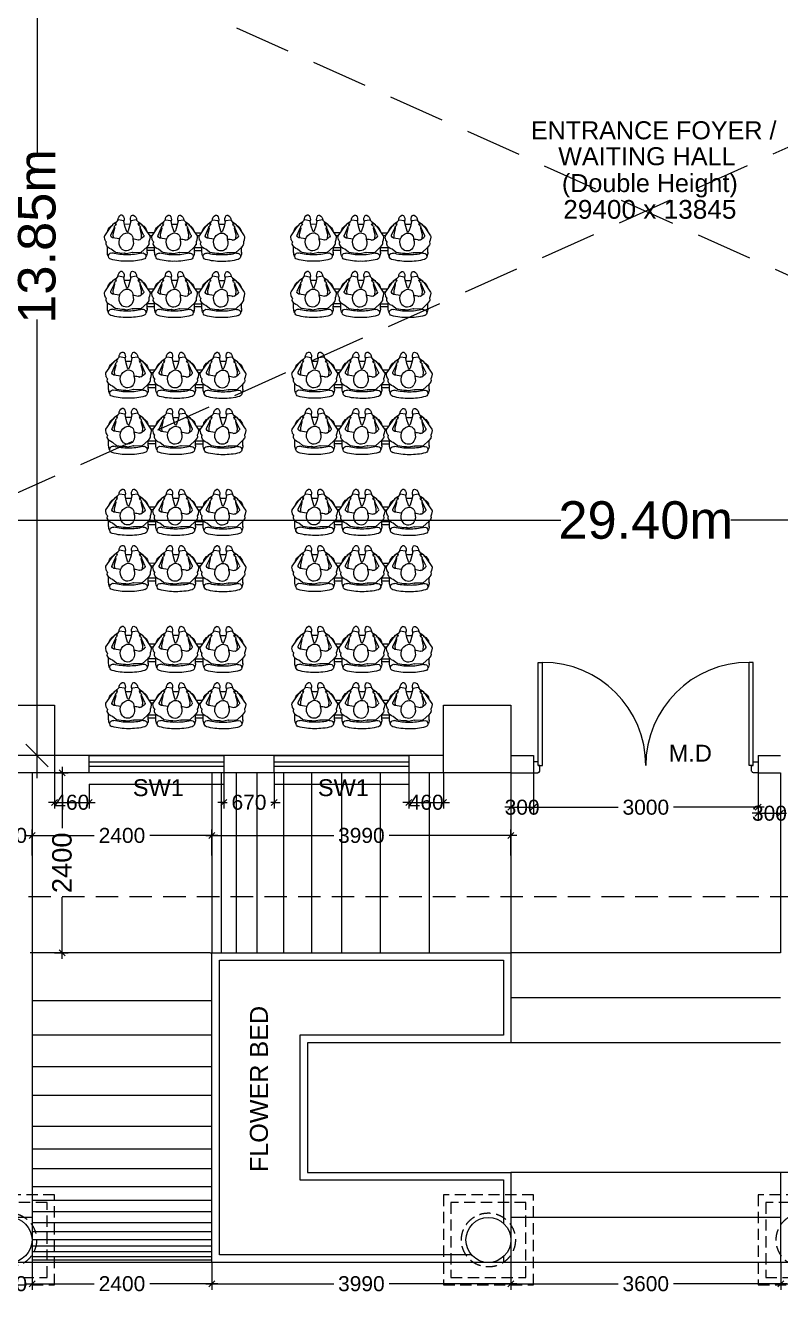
# Model space of a CAD drawing. Extents: x 6345096 to 6738923, y -6490958 to -6305885.
# Drawn here: x 6583639 to 6593720, y -6461970 to -6445057 of the extents above; entities that cross this region are included whole.
import ezdxf
from ezdxf.enums import TextEntityAlignment as Align

# ---------------------------------------------------------------- set-up
doc = ezdxf.new("R2010")
doc.units = 0
doc.header["$LTSCALE"] = 600
doc.header["$MEASUREMENT"] = 0
doc.header["$PDMODE"] = 35
for name, pattern in [('DASHED', [0.75, 0.5, -0.25]), ('HIDDEN', [0.375, 0.25, -0.125]), ('HIDDEN2', [0.1875, 0.125, -0.0625])]:
    doc.linetypes.add(name, pattern=pattern)
doc.layers.get('0').update_dxf_attribs({"linetype": 'CONTINUOUS'})
doc.layers.get('Defpoints').update_dxf_attribs({"linetype": 'CONTINUOUS'})
for name, color, linetype in [('8', 8, 'CONTINUOUS'), ('chajja', 7, 'CONTINUOUS'), ('DIMEN', 5, 'CONTINUOUS'), ('DOOR', 32, 'CONTINUOUS'), ('Duct', 8, 'CONTINUOUS'), ('furniture', 33, 'CONTINUOUS'), ('HS', 251, 'CONTINUOUS'), ('joinery', 7, 'CONTINUOUS'), ('LA-column', 3, 'CONTINUOUS'), ('Room Dim', 1, 'CONTINUOUS'), ('Stairscase', 7, 'CONTINUOUS'), ('TEXT', 6, 'CONTINUOUS'), ('Walls', 7, 'CONTINUOUS'), ('WIN', 151, 'CONTINUOUS'), ('Working Dim', 5, 'CONTINUOUS')]:
    doc.layers.add(name, color=color, linetype=linetype)
doc.styles.add('ari', font='arial.ttf')
doc.styles.add('ARIAL', font='arial.ttf')
doc.styles.get("Standard").update_dxf_attribs({"font": 'romans.shx'})
doc.dimstyles.new('int. dim', dxfattribs={"dimtxt": 200, "dimasz": 80, "dimexe": 80, "dimexo": 0, "dimgap": 70, "dimtad": 0, "dimdec": 0, "dimzin": 12, "dimdsep": 46, "dimtxsty": 'ari', "dimblk": 'OBLIQUE', "dimcen": 2, "dimdle": 80, "dimclrd": 256, "dimclre": 256, "dimclrt": 6, "dimadec": 0, "dimazin": 0, "dimtfac": 1, "dimtdec": 0, "dimtix": 1, "dimtmove": 2, "dimatfit": 3, "dimfxl": 1, "dimtolj": 1, "dimtzin": 0, "dimlwd": -1, "dimlwe": -1, "dimarcsym": 0})
doc.dimstyles.new('STANDARD$0', dxfattribs={"dimscale": 0, "dimtxt": 150, "dimasz": 125, "dimexe": 0.75, "dimexo": 1, "dimgap": 25, "dimtad": 1, "dimdec": 0, "dimdsep": 46, "dimtxsty": 'Standard', "dimblk1": 'DOT', "dimblk2": 'DOT', "dimsah": 1, "dimcen": 2.5, "dimclrd": 1, "dimclre": 1, "dimclrt": 3, "dimadec": 0, "dimazin": 0, "dimtfac": 1, "dimtdec": 0, "dimtmove": 0, "dimatfit": 3, "dimldrblk": 'DOT', "dimfxl": 1, "dimtolj": 1, "dimtzin": 0, "dimarcsym": 0})

# ---------------------------------------------------------------- blocks, each defined once
blk = doc.blocks.new('A$C58207218')
at = {"layer": 'DOOR'}
for p, q in [((0, 1757), (2, 1757)), ((13, 1744), (13, 1746)), ((57, 1757), (882, 1757)), ((57, 1757), (57, 1723)), ((57, 1723), (882, 1723)), ((882, 1757), (882, 1723)), ((0, 39), (2, 39)), ((13, 53), (13, 50)), ((57, 73), (882, 73)), ((57, 39), (57, 73)), ((57, 39), (882, 39)), ((882, 39), (882, 73))]:
    blk.add_line(p, q, dxfattribs=at)
for points in [[(57, 1744), (57, 1757), (88, 1757), (88, 1796), (0, 1796), (0, 1757)], [(13, 1744), (57, 1744)], [(57, 53), (57, 39), (88, 39), (88, 0), (0, 0), (0, 39)], [(13, 53), (57, 53)]]:
    blk.add_lwpolyline(points, dxfattribs=at)
for centre, start, end in [((13, 1757), 180, 270), ((13, 39), 90, 180)]:
    blk.add_arc(centre, 10.9, start, end, dxfattribs=at)
at = {"layer": 'DOOR', "color": 145}
for centre, start, end in [((57, 1723), 270, 0), ((57, 73), 0, 90)]:
    blk.add_arc(centre, 825, start, end, dxfattribs=at)
blk = doc.blocks.new('_Oblique')
at = {"color": 0, "linetype": 'ByBlock', "lineweight": -2}
blk.add_line((-0.5, -0.5), (0.5, 0.5), dxfattribs=at)
blk = doc.blocks.new('*D299')
at = {"layer": 'Defpoints', "color": 0, "transparency": 16777216}
for p in [(6584029, -6455024, -20), (6584489, -6455174, -20), (6584489, -6455418)]:
    blk.add_point(p, dxfattribs=at)
at = {"layer": 'Working Dim', "transparency": 16777216}
for p, q in [((6584029, -6455024), (6584029, -6455498)), ((6584489, -6455174), (6584489, -6455498)), ((6584029, -6455418), (6583949, -6455418)), ((6584029, -6455418), (6584489, -6455418)), ((6584489, -6455418), (6584569, -6455418))]:
    blk.add_line(p, q, dxfattribs=at)
at = {"layer": 'Working Dim', "transparency": 16777216, "xscale": 80, "yscale": 80, "zscale": 80}
blk.add_blockref('_Oblique', (6584029, -6455418), dxfattribs=at)
at = {"layer": 'Working Dim', "transparency": 16777216, "xscale": 80, "yscale": 80, "zscale": 80, "rotation": 180}
blk.add_blockref('_Oblique', (6584489, -6455418), dxfattribs=at)
at = {"layer": 'Working Dim', "color": 6, "transparency": 16777216, "insert": (6584259, -6455418), "char_height": 200, "attachment_point": 5, "style": 'ari'}
blk.add_mtext('\\A1;460', dxfattribs=at)
blk = doc.blocks.new('*D300')
at = {"layer": 'Defpoints', "color": 0, "transparency": 16777216}
for p in [(6586289, -6455024, -20), (6586959, -6455024, -20), (6586959, -6455418)]:
    blk.add_point(p, dxfattribs=at)
at = {"layer": 'Working Dim', "transparency": 16777216}
for p, q in [((6586289, -6455024), (6586289, -6455498)), ((6586959, -6455024), (6586959, -6455498)), ((6586289, -6455418), (6586209, -6455418)), ((6586289, -6455418), (6586333, -6455418)), ((6586959, -6455418), (6586915, -6455418)), ((6586959, -6455418), (6587039, -6455418))]:
    blk.add_line(p, q, dxfattribs=at)
at = {"layer": 'Working Dim', "transparency": 16777216, "xscale": 80, "yscale": 80, "zscale": 80}
blk.add_blockref('_Oblique', (6586289, -6455418), dxfattribs=at)
at = {"layer": 'Working Dim', "transparency": 16777216, "xscale": 80, "yscale": 80, "zscale": 80, "rotation": 180}
blk.add_blockref('_Oblique', (6586959, -6455418), dxfattribs=at)
at = {"layer": 'Working Dim', "color": 6, "transparency": 16777216, "insert": (6586624, -6455418), "char_height": 200, "attachment_point": 5, "style": 'ari'}
blk.add_mtext('\\A1;670', dxfattribs=at)
blk = doc.blocks.new('*D301')
at = {"layer": 'Defpoints', "color": 0, "transparency": 16777216}
for p in [(6588759, -6455024, -20), (6589219, -6455024, -20), (6589219, -6455418)]:
    blk.add_point(p, dxfattribs=at)
at = {"layer": 'Working Dim', "transparency": 16777216}
for p, q in [((6588759, -6455024), (6588759, -6455498)), ((6589219, -6455024), (6589219, -6455498)), ((6588759, -6455418), (6588679, -6455418)), ((6588759, -6455418), (6589219, -6455418)), ((6589219, -6455418), (6589299, -6455418))]:
    blk.add_line(p, q, dxfattribs=at)
at = {"layer": 'Working Dim', "transparency": 16777216, "xscale": 80, "yscale": 80, "zscale": 80}
blk.add_blockref('_Oblique', (6588759, -6455418), dxfattribs=at)
at = {"layer": 'Working Dim', "transparency": 16777216, "xscale": 80, "yscale": 80, "zscale": 80, "rotation": 180}
blk.add_blockref('_Oblique', (6589219, -6455418), dxfattribs=at)
at = {"layer": 'Working Dim', "color": 6, "transparency": 16777216, "insert": (6588989, -6455418), "char_height": 200, "attachment_point": 5, "style": 'ari'}
blk.add_mtext('\\A1;460', dxfattribs=at)
blk = doc.blocks.new('*D302')
at = {"layer": 'Defpoints', "color": 0, "transparency": 16777216}
for p in [(6590119, -6455024, -14), (6590419, -6455022, -37), (6590419, -6455484)]:
    blk.add_point(p, dxfattribs=at)
at = {"layer": 'Working Dim', "transparency": 16777216}
for p, q in [((6590119, -6455024), (6590119, -6455564)), ((6590419, -6455022), (6590419, -6455564)), ((6590119, -6455484), (6590039, -6455484)), ((6590119, -6455484), (6590419, -6455484)), ((6590419, -6455484), (6590499, -6455484))]:
    blk.add_line(p, q, dxfattribs=at)
at = {"layer": 'Working Dim', "transparency": 16777216, "xscale": 80, "yscale": 80, "zscale": 80}
blk.add_blockref('_Oblique', (6590119, -6455484), dxfattribs=at)
at = {"layer": 'Working Dim', "transparency": 16777216, "xscale": 80, "yscale": 80, "zscale": 80, "rotation": 180}
blk.add_blockref('_Oblique', (6590419, -6455484), dxfattribs=at)
at = {"layer": 'Working Dim', "color": 6, "transparency": 16777216, "insert": (6590269, -6455484), "char_height": 200, "attachment_point": 5, "style": 'ari'}
blk.add_mtext('\\A1;300', dxfattribs=at)
blk = doc.blocks.new('*D303')
at = {"layer": 'Defpoints', "color": 0, "transparency": 16777216}
for p in [(6590419, -6455022, -37), (6593420, -6455024, -22), (6593420, -6455484)]:
    blk.add_point(p, dxfattribs=at)
at = {"layer": 'Working Dim', "transparency": 16777216}
for p, q in [((6590419, -6455022), (6590419, -6455564)), ((6593420, -6455024), (6593420, -6455564)), ((6590339, -6455484), (6591551, -6455484)), ((6593500, -6455484), (6592288, -6455484))]:
    blk.add_line(p, q, dxfattribs=at)
at = {"layer": 'Working Dim', "transparency": 16777216, "xscale": 80, "yscale": 80, "zscale": 80, "rotation": 180}
blk.add_blockref('_Oblique', (6590419, -6455484), dxfattribs=at)
at = {"layer": 'Working Dim', "transparency": 16777216, "xscale": 80, "yscale": 80, "zscale": 80}
blk.add_blockref('_Oblique', (6593420, -6455484), dxfattribs=at)
at = {"layer": 'Working Dim', "color": 6, "transparency": 16777216, "insert": (6591920, -6455484), "char_height": 200, "attachment_point": 5, "style": 'ari'}
blk.add_mtext('\\A1;3000', dxfattribs=at)
blk = doc.blocks.new('*D304')
at = {"layer": 'Defpoints', "color": 0, "transparency": 16777216}
for p in [(6593420, -6455024, -22), (6593719, -6455024, -27), (6593719, -6455564)]:
    blk.add_point(p, dxfattribs=at)
at = {"layer": 'Working Dim', "transparency": 16777216}
for p, q in [((6593420, -6455024), (6593420, -6455644)), ((6593719, -6455024), (6593719, -6455644)), ((6593420, -6455564), (6593340, -6455564)), ((6593420, -6455564), (6593719, -6455564)), ((6593719, -6455564), (6593799, -6455564))]:
    blk.add_line(p, q, dxfattribs=at)
at = {"layer": 'Working Dim', "transparency": 16777216, "xscale": 80, "yscale": 80, "zscale": 80}
blk.add_blockref('_Oblique', (6593420, -6455564), dxfattribs=at)
at = {"layer": 'Working Dim', "transparency": 16777216, "xscale": 80, "yscale": 80, "zscale": 80, "rotation": 180}
blk.add_blockref('_Oblique', (6593719, -6455564), dxfattribs=at)
at = {"layer": 'Working Dim', "color": 6, "transparency": 16777216, "insert": (6593570, -6455564), "char_height": 200, "attachment_point": 5, "style": 'ari'}
blk.add_mtext('\\A1;300', dxfattribs=at)
blk = doc.blocks.new('*D305')
at = {"layer": 'Defpoints', "color": 0, "transparency": 16777216}
for p in [(6583129, -6455860), (6583729, -6455860, -20), (6583729, -6455860)]:
    blk.add_point(p, dxfattribs=at)
at = {"layer": 'Working Dim', "transparency": 16777216}
for p, q in [((6583129, -6455860), (6583129, -6455780)), ((6583729, -6455860), (6583729, -6455780)), ((6583129, -6455860), (6583049, -6455860)), ((6583129, -6455860), (6583138, -6455860)), ((6583729, -6455860), (6583720, -6455860)), ((6583729, -6455860), (6583809, -6455860))]:
    blk.add_line(p, q, dxfattribs=at)
at = {"layer": 'Working Dim', "transparency": 16777216, "xscale": 80, "yscale": 80, "zscale": 80}
blk.add_blockref('_Oblique', (6583129, -6455860), dxfattribs=at)
at = {"layer": 'Working Dim', "transparency": 16777216, "xscale": 80, "yscale": 80, "zscale": 80, "rotation": 180}
blk.add_blockref('_Oblique', (6583729, -6455860), dxfattribs=at)
at = {"layer": 'Working Dim', "color": 6, "transparency": 16777216, "insert": (6583429, -6455860), "char_height": 200, "attachment_point": 5, "style": 'ari'}
blk.add_mtext('\\A1;600', dxfattribs=at)
blk = doc.blocks.new('*D306')
at = {"layer": 'Defpoints', "color": 0, "transparency": 16777216}
for p in [(6586129, -6455860), (6583729, -6456128, -20), (6586129, -6456128, -24)]:
    blk.add_point(p, dxfattribs=at)
at = {"layer": 'Working Dim', "transparency": 16777216}
for p, q in [((6583729, -6456128), (6583729, -6455780)), ((6586129, -6456128), (6586129, -6455780)), ((6583649, -6455860), (6584559, -6455860)), ((6586209, -6455860), (6585299, -6455860))]:
    blk.add_line(p, q, dxfattribs=at)
at = {"layer": 'Working Dim', "transparency": 16777216, "xscale": 80, "yscale": 80, "zscale": 80, "rotation": 180}
blk.add_blockref('_Oblique', (6583729, -6455860), dxfattribs=at)
at = {"layer": 'Working Dim', "transparency": 16777216, "xscale": 80, "yscale": 80, "zscale": 80}
blk.add_blockref('_Oblique', (6586129, -6455860), dxfattribs=at)
at = {"layer": 'Working Dim', "color": 6, "transparency": 16777216, "insert": (6584929, -6455860), "char_height": 200, "attachment_point": 5, "style": 'ari'}
blk.add_mtext('\\A1;2400', dxfattribs=at)
blk = doc.blocks.new('*D431')
at = {"layer": 'Defpoints', "color": 0, "transparency": 16777216}
for p in [(6577220, -6451269, 5), (6606619, -6451269), (6606619, -6451656)]:
    blk.add_point(p, dxfattribs=at)
at = {"layer": 'DIMEN', "color": 8, "transparency": 16777216}
for p, q in [((6577220, -6451269), (6577220, -6451956)), ((6606619, -6451269), (6606619, -6451956)), ((6576920, -6451656), (6590786, -6451656)), ((6606919, -6451656), (6593053, -6451656))]:
    blk.add_line(p, q, dxfattribs=at)
at = {"layer": 'DIMEN', "color": 8, "transparency": 16777216, "xscale": 300, "yscale": 300, "zscale": 300, "rotation": 180}
blk.add_blockref('_Oblique', (6577220, -6451656), dxfattribs=at)
at = {"layer": 'DIMEN', "color": 8, "transparency": 16777216, "xscale": 300, "yscale": 300, "zscale": 300}
blk.add_blockref('_Oblique', (6606619, -6451656), dxfattribs=at)
at = {"layer": 'DIMEN', "color": 7, "transparency": 16777216, "insert": (6591919, -6451656), "char_height": 500, "attachment_point": 5, "style": 'ari'}
blk.add_mtext('\\A1;29.40m', dxfattribs=at)
blk = doc.blocks.new('*D439')
at = {"layer": 'Defpoints', "color": 0, "transparency": 16777216}
for p in [(6583795, -6440949), (6584286, -6440949, 10), (6584286, -6454794, 6)]:
    blk.add_point(p, dxfattribs=at)
at = {"layer": 'DIMEN', "color": 8, "transparency": 16777216}
for p, q in [((6583795, -6440649), (6583795, -6446766)), ((6584286, -6440949), (6583495, -6440949)), ((6583795, -6455094), (6583795, -6448977)), ((6584286, -6454794), (6583495, -6454794))]:
    blk.add_line(p, q, dxfattribs=at)
at = {"layer": 'DIMEN', "color": 8, "transparency": 16777216, "xscale": 300, "yscale": 300, "zscale": 300}
for p, rotation in [((6583795, -6440949), 90), ((6583795, -6454794), 270)]:
    blk.add_blockref('_Oblique', p, dxfattribs=dict(at, rotation=rotation))
at = {"layer": 'DIMEN', "color": 7, "transparency": 16777216, "insert": (6583795, -6447871), "char_height": 500, "attachment_point": 5, "rotation": 90, "style": 'ari'}
blk.add_mtext('\\A1;13.85m', dxfattribs=at)
blk = doc.blocks.new('*D449')
at = {"layer": 'Defpoints', "color": 0, "transparency": 16777216}
for p in [(6583129, -6461554, -5), (6583729, -6461554, 0), (6583729, -6461838)]:
    blk.add_point(p, dxfattribs=at)
at = {"layer": 'Working Dim', "transparency": 16777216}
for p, q in [((6583129, -6461554), (6583129, -6461918)), ((6583729, -6461554), (6583729, -6461918)), ((6583129, -6461838), (6583049, -6461838)), ((6583129, -6461838), (6583138, -6461838)), ((6583729, -6461838), (6583721, -6461838)), ((6583729, -6461838), (6583809, -6461838))]:
    blk.add_line(p, q, dxfattribs=at)
at = {"layer": 'Working Dim', "transparency": 16777216, "xscale": 80, "yscale": 80, "zscale": 80}
blk.add_blockref('_Oblique', (6583129, -6461838), dxfattribs=at)
at = {"layer": 'Working Dim', "transparency": 16777216, "xscale": 80, "yscale": 80, "zscale": 80, "rotation": 180}
blk.add_blockref('_Oblique', (6583729, -6461838), dxfattribs=at)
at = {"layer": 'Working Dim', "color": 6, "transparency": 16777216, "insert": (6583429, -6461838), "char_height": 200, "attachment_point": 5, "style": 'ari'}
blk.add_mtext('\\A1;600', dxfattribs=at)
blk = doc.blocks.new('*D450')
at = {"layer": 'Defpoints', "color": 0, "transparency": 16777216}
for p in [(6583729, -6461554, 0), (6586129, -6461554, -8), (6586129, -6461838)]:
    blk.add_point(p, dxfattribs=at)
at = {"layer": 'Working Dim', "transparency": 16777216}
for p, q in [((6583729, -6461554), (6583729, -6461918)), ((6586129, -6461554), (6586129, -6461918)), ((6583649, -6461838), (6584559, -6461838)), ((6586209, -6461838), (6585299, -6461838))]:
    blk.add_line(p, q, dxfattribs=at)
at = {"layer": 'Working Dim', "transparency": 16777216, "xscale": 80, "yscale": 80, "zscale": 80, "rotation": 180}
blk.add_blockref('_Oblique', (6583729, -6461838), dxfattribs=at)
at = {"layer": 'Working Dim', "transparency": 16777216, "xscale": 80, "yscale": 80, "zscale": 80}
blk.add_blockref('_Oblique', (6586129, -6461838), dxfattribs=at)
at = {"layer": 'Working Dim', "color": 6, "transparency": 16777216, "insert": (6584929, -6461838), "char_height": 200, "attachment_point": 5, "style": 'ari'}
blk.add_mtext('\\A1;2400', dxfattribs=at)
blk = doc.blocks.new('*D451')
at = {"layer": 'Defpoints', "color": 0, "transparency": 16777216}
for p in [(6586129, -6461554, -8), (6590119, -6461554, 15), (6590119, -6461838)]:
    blk.add_point(p, dxfattribs=at)
at = {"layer": 'Working Dim', "transparency": 16777216}
for p, q in [((6586129, -6461554), (6586129, -6461918)), ((6590119, -6461554), (6590119, -6461918)), ((6586049, -6461838), (6587756, -6461838)), ((6590199, -6461838), (6588493, -6461838))]:
    blk.add_line(p, q, dxfattribs=at)
at = {"layer": 'Working Dim', "transparency": 16777216, "xscale": 80, "yscale": 80, "zscale": 80, "rotation": 180}
blk.add_blockref('_Oblique', (6586129, -6461838), dxfattribs=at)
at = {"layer": 'Working Dim', "transparency": 16777216, "xscale": 80, "yscale": 80, "zscale": 80}
blk.add_blockref('_Oblique', (6590119, -6461838), dxfattribs=at)
at = {"layer": 'Working Dim', "color": 6, "transparency": 16777216, "insert": (6588124, -6461838), "char_height": 200, "attachment_point": 5, "style": 'ari'}
blk.add_mtext('\\A1;3990', dxfattribs=at)
blk = doc.blocks.new('*D452')
at = {"layer": 'Defpoints', "color": 0, "transparency": 16777216}
for p in [(6590119, -6461554, 15), (6593720, -6461554, -2), (6593720, -6461838)]:
    blk.add_point(p, dxfattribs=at)
at = {"layer": 'Working Dim', "transparency": 16777216}
for p, q in [((6590119, -6461554), (6590119, -6461918)), ((6593720, -6461554), (6593720, -6461918)), ((6590039, -6461838), (6591551, -6461838)), ((6593800, -6461838), (6592288, -6461838))]:
    blk.add_line(p, q, dxfattribs=at)
at = {"layer": 'Working Dim', "transparency": 16777216, "xscale": 80, "yscale": 80, "zscale": 80, "rotation": 180}
blk.add_blockref('_Oblique', (6590119, -6461838), dxfattribs=at)
at = {"layer": 'Working Dim', "transparency": 16777216, "xscale": 80, "yscale": 80, "zscale": 80}
blk.add_blockref('_Oblique', (6593720, -6461838), dxfattribs=at)
at = {"layer": 'Working Dim', "color": 6, "transparency": 16777216, "insert": (6591919, -6461838), "char_height": 200, "attachment_point": 5, "style": 'ari'}
blk.add_mtext('\\A1;3600', dxfattribs=at)
blk = doc.blocks.new('*D453')
at = {"layer": 'Defpoints', "color": 0, "transparency": 16777216}
for p in [(6593720, -6461554, -2), (6597772, -6461554, -4), (6597772, -6461838)]:
    blk.add_point(p, dxfattribs=at)
at = {"layer": 'Working Dim', "transparency": 16777216}
for p, q in [((6593720, -6461554), (6593720, -6461918)), ((6597772, -6461554), (6597772, -6461918)), ((6593640, -6461838), (6595374, -6461838)), ((6597852, -6461838), (6596117, -6461838))]:
    blk.add_line(p, q, dxfattribs=at)
at = {"layer": 'Working Dim', "transparency": 16777216, "xscale": 80, "yscale": 80, "zscale": 80, "rotation": 180}
blk.add_blockref('_Oblique', (6593720, -6461838), dxfattribs=at)
at = {"layer": 'Working Dim', "transparency": 16777216, "xscale": 80, "yscale": 80, "zscale": 80}
blk.add_blockref('_Oblique', (6597772, -6461838), dxfattribs=at)
at = {"layer": 'Working Dim', "color": 6, "transparency": 16777216, "insert": (6595746, -6461838), "char_height": 200, "attachment_point": 5, "style": 'ari'}
blk.add_mtext('\\A1;4052', dxfattribs=at)
blk = doc.blocks.new('*D1294')
at = {"layer": 'Defpoints', "color": 0, "transparency": 16777216}
for p in [(6584029, -6455024, 2), (6584029, -6457424, -6), (6584129, -6457424)]:
    blk.add_point(p, dxfattribs=at)
at = {"layer": 'DIMEN', "transparency": 16777216}
for p, q in [((6584129, -6454944), (6584129, -6455764)), ((6584029, -6455024), (6584209, -6455024)), ((6584129, -6457504), (6584129, -6456684)), ((6584029, -6457424), (6584209, -6457424))]:
    blk.add_line(p, q, dxfattribs=at)
at = {"layer": 'DIMEN', "transparency": 16777216, "xscale": 80, "yscale": 80, "zscale": 80}
for p, rotation in [((6584129, -6455024), 90), ((6584129, -6457424), 270)]:
    blk.add_blockref('_Oblique', p, dxfattribs=dict(at, rotation=rotation))
at = {"layer": 'DIMEN', "color": 6, "transparency": 16777216, "insert": (6584129, -6456224), "char_height": 260, "attachment_point": 5, "rotation": 90, "style": 'ari'}
blk.add_mtext('\\A1;2400', dxfattribs=at)
blk = doc.blocks.new('*D1295')
at = {"layer": 'Defpoints', "color": 0, "transparency": 16777216}
for p in [(6586129, -6455860), (6586129, -6456128, -24), (6590119, -6456128, -18)]:
    blk.add_point(p, dxfattribs=at)
at = {"layer": 'Working Dim', "transparency": 16777216}
for p, q in [((6586129, -6456128), (6586129, -6455780)), ((6590119, -6456128), (6590119, -6455780)), ((6586049, -6455860), (6587756, -6455860)), ((6590199, -6455860), (6588493, -6455860))]:
    blk.add_line(p, q, dxfattribs=at)
at = {"layer": 'Working Dim', "transparency": 16777216, "xscale": 80, "yscale": 80, "zscale": 80, "rotation": 180}
blk.add_blockref('_Oblique', (6586129, -6455860), dxfattribs=at)
at = {"layer": 'Working Dim', "transparency": 16777216, "xscale": 80, "yscale": 80, "zscale": 80}
blk.add_blockref('_Oblique', (6590119, -6455860), dxfattribs=at)
at = {"layer": 'Working Dim', "color": 6, "transparency": 16777216, "insert": (6588124, -6455860), "char_height": 200, "attachment_point": 5, "style": 'ari'}
blk.add_mtext('\\A1;3990', dxfattribs=at)
blk = doc.blocks.new('A$C39C90E38')
at = {"layer": 'Working Dim', "color": 8, "linetype": 'HIDDEN'}
for points in [[(0, 1200), (0, 0), (1200, 0), (1200, 1200)], [(100, 1100), (100, 100), (1100, 100), (1100, 1100)]]:
    blk.add_lwpolyline(points, close=True, dxfattribs=at)
blk.add_circle((600, 600), 360, dxfattribs=at)
blk = doc.blocks.new('A$C6F2C55AD')
at = {"layer": 'furniture', "color": 8}
for p, q in [((-379, 896), (-303, 896)), ((-309, 892), (-377, 818)), ((-274, 917), (-309, 892)), ((-236, 919), (-260, 921)), ((-212, 928), (-236, 919)), ((-172, 935), (-212, 928)), ((-50, 857), (-157, 931)), ((-148, 850), (-56, 808)), ((-25, 837), (-50, 857)), ((-381, 699), (-397, 621)), ((-383, 803), (-381, 703)), ((-209, 798), (-173, 844)), ((-56, 808), (-40, 802)), ((-19, 827), (-25, 837)), ((-7, 824), (-15, 825)), ((-8, 781), (4, 776)), ((-1, 787), (-5, 793)), ((5, 781), (-1, 787)), ((24, 785), (0, 820)), ((0, 792), (11, 789)), ((11, 789), (19, 779)), ((-397, 621), (-391, 593)), ((-391, 588), (-392, 559)), ((-392, 559), (-379, 478)), ((-200, 528), (-187, 436)), ((0, 593), (0, 669)), ((-375, 468), (-334, 417)), ((-374, 366), (-301, 366)), ((-355, 366), (-355, 265)), ((-316, 366), (-316, 265)), ((-269, 348), (-244, 349)), ((-232, 346), (-216, 336)), ((-187, 436), (-173, 418)), ((-157, 331), (-50, 405)), ((-148, 412), (-56, 454)), ((-119, 356), (-119, 275)), ((-56, 454), (-40, 459)), ((-50, 405), (-25, 425)), ((-40, 459), (-29, 462)), ((-25, 425), (-19, 435)), ((-15, 437), (-7, 438)), ((2, 482), (-10, 477)), ((-3, 469), (3, 477)), ((11, 473), (-3, 469)), ((0, 442), (24, 477)), ((4, 481), (2, 482)), ((3, 477), (4, 481)), ((19, 483), (11, 473)), ((-383, 172), (-381, 72)), ((-379, 265), (-303, 265)), ((-309, 261), (-377, 187)), ((-374, 265), (-303, 265)), ((-274, 286), (-309, 261)), ((-236, 288), (-260, 290)), ((-212, 297), (-236, 288)), ((-172, 304), (-212, 297)), ((-209, 167), (-173, 213)), ((-208, 333), (-172, 327)), ((-157, 331), (-157, 300)), ((-50, 226), (-157, 300)), ((-148, 219), (-56, 177)), ((-56, 177), (-40, 171)), ((-25, 206), (-50, 226)), ((-19, 196), (-25, 206)), ((-7, 193), (-15, 194)), ((24, 154), (0, 189)), ((-381, 68), (-397, -10)), ((-8, 151), (4, 145)), ((-1, 156), (-5, 162)), ((5, 150), (-1, 156)), ((0, 162), (11, 158)), ((0, -38), (0, 38)), ((11, 158), (19, 148)), ((-397, -10), (-391, -38)), ((-391, -43), (-392, -72)), ((-392, -72), (-379, -153)), ((-375, -163), (-334, -214)), ((-200, -103), (-187, -195)), ((-40, -171), (-29, -169)), ((2, -149), (-10, -154)), ((-3, -162), (3, -154)), ((11, -158), (-3, -162)), ((0, -189), (24, -154)), ((4, -150), (2, -149)), ((3, -154), (4, -150)), ((19, -148), (11, -158)), ((-379, -265), (-301, -265)), ((-355, -265), (-355, -366)), ((-316, -265), (-316, -366)), ((-269, -283), (-244, -282)), ((-212, -334), (-236, -343)), ((-232, -285), (-216, -295)), ((-172, -327), (-212, -334)), ((-208, -298), (-172, -304)), ((-187, -195), (-173, -213)), ((-157, -300), (-50, -226)), ((-157, -300), (-157, -331)), ((-50, -405), (-157, -331)), ((-148, -219), (-56, -177)), ((-119, -275), (-119, -356)), ((-56, -177), (-40, -171)), ((-50, -226), (-25, -206)), ((-25, -206), (-19, -196)), ((-15, -194), (-7, -193)), ((-383, -459), (-381, -559)), ((-379, -366), (-303, -366)), ((-309, -370), (-377, -444)), ((-374, -366), (-303, -366)), ((-274, -345), (-309, -370)), ((-236, -343), (-260, -341)), ((-209, -464), (-173, -418)), ((-148, -412), (-56, -454)), ((-56, -454), (-40, -459)), ((-25, -425), (-50, -405)), ((-19, -435), (-25, -425)), ((-7, -438), (-15, -437)), ((-8, -480), (4, -486)), ((-1, -475), (-5, -469)), ((5, -481), (-1, -475)), ((24, -477), (0, -442)), ((0, -469), (11, -473)), ((11, -473), (19, -483)), ((-381, -563), (-397, -641)), ((-397, -641), (-391, -668)), ((-391, -674), (-392, -703)), ((0, -669), (0, -593)), ((-392, -703), (-379, -784)), ((-375, -793), (-334, -844)), ((-200, -734), (-187, -826)), ((-187, -826), (-173, -844)), ((-148, -850), (-56, -808)), ((-56, -808), (-40, -802)), ((-50, -857), (-25, -837)), ((-40, -802), (-29, -800)), ((-25, -837), (-19, -827)), ((-15, -825), (-7, -824)), ((2, -780), (-10, -785)), ((-3, -793), (3, -785)), ((11, -789), (-3, -793)), ((0, -820), (24, -785)), ((4, -781), (2, -780)), ((3, -785), (4, -781)), ((19, -779), (11, -789)), ((-379, -896), (-301, -896)), ((-269, -914), (-244, -913)), ((-232, -916), (-216, -926)), ((-208, -929), (-172, -935)), ((-157, -931), (-50, -857))]:
    blk.add_line(p, q, dxfattribs=at)
for points in [[(-193, 818), (-141, 822), (-59, 802), (-42, 803)], [(-42, 459), (-59, 460), (-141, 440), (-187, 443)], [(-193, 188), (-141, 191), (-59, 171), (-42, 172)], [(-42, -172), (-59, -171), (-141, -191), (-187, -188)], [(-193, -443), (-141, -440), (-59, -460), (-42, -459)], [(-42, -803), (-59, -802), (-141, -822), (-187, -819)]]:
    blk.add_lwpolyline(points, dxfattribs=at)
for points in [[(24, 781), (52, 756, -0.259848), (54, 749), (43, 683, -0.302547), (37, 677), (-30, 662), (-92, 642), (-107, 628), (-92, 620), (-30, 600), (37, 585, -0.302547), (43, 578), (54, 513, -0.259848), (52, 506), (24, 481)], [(24, 150), (52, 125, -0.259848), (54, 118), (43, 52, -0.302547), (37, 46), (-30, 31), (-92, 11), (-107, -3), (-92, -11), (-30, -31), (37, -46, -0.302547), (43, -52), (54, -118, -0.259848), (52, -125), (24, -150)], [(24, -481), (52, -506, -0.259848), (54, -513), (43, -578, -0.302547), (37, -585), (-30, -600), (-92, -620), (-107, -633), (-92, -642), (-30, -662), (37, -677, -0.302547), (43, -683), (54, -749, -0.259848), (52, -756), (24, -781)]]:
    blk.add_lwpolyline(points, format="xyb", dxfattribs=at)
for points in [[(115, 689, 0.28165), (118, 712, 0.281432), (52, 756, -0.259848), (54, 749), (43, 683, -0.302547), (37, 677, 0.254294)], [(115, 58, 0.28165), (118, 81, 0.281432), (52, 125, -0.259848), (54, 118), (43, 52, -0.302547), (37, 46, 0.254294)], [(115, -573, 0.28165), (118, -550, 0.281432), (52, -506, -0.259848), (54, -513), (43, -578, -0.302547), (37, -585, 0.254294)]]:
    blk.add_lwpolyline(points, format="xyb", close=True, dxfattribs=at)
for centre, radius, start, end in [((236, 652), 733, 164.361, 181.6247), ((-429, 838), 43.2, 344.361, 164.361), ((-374, 771), 125, 90, 118.9699), ((-262, 900), 20.7, 84.2936, 126.1379), ((-157, 832), 20.7, 65.5125, 142.3991), ((-168, 914), 20.7, 55.2478, 99.1519), ((-125, 771), 125, 25.4407, 79.8153), ((236, 652), 647, 164.361, 181.8419), ((-362, 803), 20.7, 137.3161, 180.8191), ((-402, 703), 20.7, 348.8982, 0.8191), ((-269, 619), 89.1, 123.3122, 231.3111), ((-250, 591), 122, 67.1497, 123.3122), ((-193, 785), 20.7, 142.3991, 201.4261), ((-409, 700), 211, 1.1807, 21.4261), ((-192, 631), 73.9, 343.9718, 98.0509), ((-37, 793), 10.2, 45.435, 108.1784), ((-5, 806), 24.7, 193.9888, 263.5389), ((-15, 829), 4.56, 211.6328, 266.4385), ((-8, 814), 9.9, 34.2468, 86.4385), ((-3, 788), 5.09, 52.4637, 108.4149), ((0, 781), 6.05, 308.4181, 329.2946), ((3, 779), 2.67, 329.2946, 45.0334), ((21, 780), 2.15, 218.553, 288.5809), ((20, 783), 4.98, 288.5809, 18.6143), ((236, 610), 733, 178.3753, 195.639), ((236, 610), 647, 178.1581, 195.639), ((-411, 589), 20.7, 357.1355, 11.8973), ((-242, 652), 131, 231.3111, 285.5429), ((-240, 645), 124, 285.5429, 343.9718), ((62, 513), 75.9, 47.3296, 108.8978), ((49, 588), 82.7, 271.2733, 329.4641), ((98, 552), 22.8, 344.3632, 47.2828), ((-429, 424), 43.2, 195.639, 15.639), ((-374, 491), 125, 241.0301, 270), ((-358, 481), 20.7, 189.3001, 218.6806), ((-238, 442), 99.4, 194.4561, 251.4627), ((-243, 329), 20.7, 58.0246, 92.8591), ((-157, 430), 20.7, 217.6009, 294.4875), ((-125, 491), 125, 280.1847, 334.5593), ((-7, 453), 24.1, 96.9092, 158.3871), ((-15, 432), 4.56, 93.5615, 148.3672), ((-8, 447), 9.9, 273.5615, 325.7532), ((21, 481), 2.15, 71.4191, 141.447), ((20, 479), 4.98, 341.3857, 71.4191), ((236, 21), 733, 164.361, 181.6247), ((-429, 207), 43.2, 344.361, 164.361), ((-374, 140), 125, 90, 118.9699), ((236, 21), 647, 164.361, 181.8419), ((-362, 173), 20.7, 137.3161, 180.8191), ((-262, 270), 20.7, 84.2936, 126.1379), ((-205, 354), 20.7, 238.0246, 260.8481), ((-157, 201), 20.7, 65.5125, 142.3991), ((-168, 348), 20.7, 260.8481, 304.7522), ((-168, 283), 20.7, 55.2478, 99.1519), ((-125, 140), 125, 25.4407, 79.8153), ((-37, 162), 10.2, 45.435, 108.1784), ((-15, 198), 4.56, 211.6328, 266.4385), ((-8, 184), 9.9, 34.2468, 86.4385), ((236, -21), 733, 178.3753, 195.639), ((236, -21), 647, 178.1581, 195.639), ((-402, 72), 20.7, 348.8982, 0.8191), ((-269, -12), 89.1, 123.3122, 231.3111), ((-250, -40), 122, 67.1497, 123.3122), ((-193, 154), 20.7, 142.3991, 201.4261), ((-409, 69), 211, 1.1807, 21.4261), ((-192, 0), 73.9, 343.9718, 98.0509), ((-5, 175), 24.7, 193.9888, 263.5389), ((-3, 157), 5.09, 52.4637, 108.4149), ((0, 150), 6.05, 308.4181, 329.2946), ((3, 148), 2.67, 329.2946, 45.0334), ((21, 149), 2.15, 218.553, 288.5809), ((20, 152), 4.98, 288.5809, 18.6143), ((-411, -42), 20.7, 357.1355, 11.8973), ((-358, -150), 20.7, 189.3001, 218.6806), ((-242, 21), 131, 231.3111, 285.5429), ((-240, 14), 124, 285.5429, 343.9718), ((-7, -178), 24.1, 96.9092, 158.3871), ((21, -149), 2.15, 71.4191, 141.447), ((20, -152), 4.98, 341.3857, 71.4191), ((62, -118), 75.9, 47.3296, 108.8978), ((49, -43), 82.7, 271.2733, 329.4641), ((98, -79), 22.8, 344.3632, 47.2828), ((-429, -207), 43.2, 195.639, 15.639), ((-374, -140), 125, 241.0301, 270), ((-238, -189), 99.4, 194.4561, 251.4627), ((-243, -302), 20.7, 58.0246, 92.8591), ((-205, -277), 20.7, 238.0246, 260.8481), ((-157, -201), 20.7, 217.6009, 294.4875), ((-168, -283), 20.7, 260.8481, 304.7522), ((-168, -348), 20.7, 55.2478, 99.1519), ((-125, -140), 125, 280.1847, 334.5593), ((-15, -198), 4.56, 93.5615, 148.3672), ((-8, -184), 9.9, 273.5615, 325.7532), ((236, -610), 733, 164.361, 181.6247), ((-429, -424), 43.2, 344.361, 164.361), ((-374, -491), 125, 90, 118.9699), ((236, -610), 647, 164.361, 181.8419), ((-362, -458), 20.7, 137.3161, 180.8191), ((-262, -361), 20.7, 84.2936, 126.1379), ((-193, -477), 20.7, 142.3991, 201.4261), ((-409, -562), 211, 1.1807, 21.4261), ((-157, -430), 20.7, 65.5125, 142.3991), ((-125, -491), 125, 25.4407, 79.8153), ((-37, -469), 10.2, 45.435, 108.1784), ((-5, -456), 24.7, 193.9888, 263.5389), ((-15, -432), 4.56, 211.6328, 266.4385), ((-8, -447), 9.9, 34.2468, 86.4385), ((-3, -473), 5.09, 52.4637, 108.4149), ((0, -481), 6.05, 308.4181, 329.2946), ((3, -483), 2.67, 329.2946, 45.0334), ((21, -481), 2.15, 218.553, 288.5809), ((20, -479), 4.98, 288.5809, 18.6143), ((236, -652), 733, 178.3753, 195.639), ((236, -652), 647, 178.1581, 195.639), ((-411, -673), 20.7, 357.1355, 11.8973), ((-402, -559), 20.7, 348.8982, 0.8191), ((-269, -643), 89.1, 123.3122, 231.3111), ((-250, -671), 122, 67.1497, 123.3122), ((-240, -617), 124, 285.5429, 343.9718), ((-192, -631), 73.9, 343.9718, 98.0509), ((62, -749), 75.9, 47.3296, 108.8978), ((-429, -838), 43.2, 195.639, 15.639), ((-358, -781), 20.7, 189.3001, 218.6806), ((-238, -820), 99.4, 194.4561, 251.4627), ((-242, -610), 131, 231.3111, 285.5429), ((-157, -832), 20.7, 217.6009, 294.4875), ((-125, -771), 125, 280.1847, 334.5593), ((-7, -809), 24.1, 96.9092, 158.3871), ((-15, -829), 4.56, 93.5615, 148.3672), ((-8, -814), 9.9, 273.5615, 325.7532), ((21, -780), 2.15, 71.4191, 141.447), ((20, -783), 4.98, 341.3857, 71.4191), ((49, -674), 82.7, 271.2733, 329.4641), ((98, -710), 22.8, 344.3632, 47.2828), ((-374, -771), 125, 241.0301, 270), ((-243, -933), 20.7, 58.0246, 92.8591), ((-205, -908), 20.7, 238.0246, 260.8481), ((-168, -914), 20.7, 260.8481, 304.7522)]:
    blk.add_arc(centre, radius, start, end, dxfattribs=at)
blk = doc.blocks.new('A$C2CD672AE')
at = {"layer": 'Walls', "color": 8, "linetype": 'HIDDEN'}
for p, q in [((58899.9, 1630), (53709.9, 1630)), ((59799.9, 1630), (60099.6, 1630)), ((60099.6, 1630), (60100.1, 1400)), ((63100.5, 1630), (63400.1, 1630)), ((63100.5, 1630), (63100.5, 1400)), ((58899.9, 1400), (53709.9, 1400)), ((59799.9, 1400), (60099.6, 1400)), ((63100.5, 1400), (63400.1, 1400))]:
    blk.add_line(p, q, dxfattribs=at)

msp = doc.modelspace()

# ---------------------------------------------------------------- linework, layer by layer
at = {"layer": 'chajja', "color": 8}
for p, q in [((6584489.321, -6455173.916), (6586289.321, -6455173.916)), ((6586959.268, -6455173.916), (6588759.268, -6455173.916))]:
    msp.add_line(p, q, dxfattribs=at)
at = {"layer": 'chajja', "color": 8, "linetype": 'DASHED'}
msp.add_line((6573329.39, -6456673.848, -5.322), (6610509.589, -6456673.848, -5.322), dxfattribs=at)
at = {"layer": 'Duct', "color": 8, "linetype": 'HIDDEN2', "ltscale": 10}
for p, q in [((6606619.44, -6440948.817, 5.131), (6577219.439, -6454123.904, -2.819)), ((6577219.439, -6440948.818, 5.131), (6606619.44, -6454123.904, -2.819))]:
    msp.add_line(p, q, dxfattribs=at)
at = {"layer": 'LA-column', "color": 2}
for points, elevation in [([(6584029.321, -6455023.934), (6583129.321, -6455023.934), (6583129.321, -6454123.934), (6584029.321, -6454123.934)], 1.523), ([(6590119.358, -6455023.934), (6589219.358, -6455023.934), (6589219.358, -6454123.934), (6590119.358, -6454123.934)], 9.492)]:
    msp.add_lwpolyline(points, close=True, dxfattribs=dict(at, elevation=elevation))
for centre in [(6583429.321, -6461253.869, 1.078), (6589819.358, -6461253.869, 9.492)]:
    msp.add_circle(centre, 300, dxfattribs=at)
at = {"layer": 'Stairscase', "color": 7}
for p, q in [((6583729.408, -6455023.934, -4.556), (6583729.321, -6460953.908, -4.556)), ((6586104.54, -6457424.062, -7.615), (6590119.355, -6457424.062, -7.615)), ((6586129.321, -6461553.934, 11.222), (6586129.408, -6457424.062, -7.615)), ((6593719.525, -6457424.063, -11.842), (6590116.221, -6457424.062, -5.796)), ((6590119.355, -6457424.062, -7.615), (6590119.355, -6458624.062, -7.615)), ((6586229.321, -6461453.934, 11.961), (6586229.408, -6457524.062, -6.876)), ((6586229.408, -6457524.062, -6.876), (6590019.355, -6457524.062, -6.876)), ((6590019.355, -6457524.062, -6.876), (6590019.355, -6458524.062, -6.876)), ((6593719.525, -6458024.063, -11.842), (6590119.355, -6458024.062, -5.796)), ((6587304.54, -6458524.062, -6.876), (6587304.453, -6460453.934, 11.961)), ((6590019.355, -6458524.062, -6.876), (6587304.54, -6458524.062, -6.876)), ((6587404.54, -6458624.062, -7.615), (6587404.453, -6460353.934, 11.222)), ((6590119.355, -6458624.062, -7.615), (6587404.54, -6458624.062, -7.615)), ((6593719.525, -6458624.063, -11.842), (6590119.355, -6458624.062, -5.796)), ((6587404.453, -6460353.934, 11.222), (6590119.268, -6460353.934, 11.222)), ((6593719.438, -6460353.934, 6.995), (6590119.268, -6460353.934, 13.041)), ((6590119.268, -6460353.934, 11.222), (6590119.268, -6461553.934, 11.222)), ((6593719.438, -6460353.934, 16.429), (6593719.438, -6461553.934, 16.429)), ((6596434.426, -6460353.934, 16.429), (6593719.438, -6460353.934, 16.429)), ((6587304.453, -6460453.934, 11.961), (6590019.268, -6460453.934, 11.961)), ((6590019.268, -6460453.934, 11.961), (6590019.268, -6461030.181, 11.961)), ((6583729.321, -6460953.908, -4.556), (6583129.321, -6460953.908, -4.556)), ((6593719.438, -6460953.934, 6.995), (6590119.268, -6460953.934, 13.041)), ((6597771.863, -6461553.934, 0.19), (6586129.321, -6461553.934, 19.741)), ((6589595.81, -6461453.934, 11.961), (6586229.321, -6461453.934, 11.961)), ((6590019.268, -6461477.556, 11.961), (6590019.268, -6461553.934, 11.961))]:
    msp.add_line(p, q, dxfattribs=at)
at = {"layer": 'Stairscase'}
for p, q in [((6586129.434, -6455023.916, -6.562), (6586129.434, -6457424.062, -10.875)), ((6590119.355, -6455023.916, 1.748), (6590119.355, -6457424.062, 1.748)), ((6593719.525, -6455023.916, -11.432), (6593719.525, -6457424.062, -11.432)), ((6586104.513, -6457424.062, -5.559), (6583704.513, -6457424.062, -5.559)), ((6583729.321, -6460953.908, -4.556), (6583729.321, -6461553.886, 14.281)), ((6586129.321, -6461553.886, 14.281), (6583129.321, -6461553.886, 14.281))]:
    msp.add_line(p, q, dxfattribs=at)
at = {"layer": 'Stairscase', "color": 8}
for p, q in [((6586254.075, -6455023.916, -4.506), (6586254.075, -6457424.062, -8.82)), ((6586452.835, -6455023.916, -4.506), (6586452.835, -6457424.062, -8.82)), ((6586727.096, -6455023.916, -4.506), (6586727.096, -6457424.062, -8.82)), ((6587085.192, -6455023.916, -4.506), (6587085.192, -6457424.062, -8.82)), ((6587458.66, -6455023.916, -4.506), (6587458.66, -6457424.062, -8.82)), ((6587856.488, -6455023.916, -4.506), (6587856.488, -6457424.062, -8.82)), ((6588376.413, -6455023.916, -4.506), (6588376.413, -6457424.062, -8.82)), ((6589030.676, -6455023.916, -4.757), (6589030.676, -6457424.062, -9.071)), ((6586131.79, -6458063.907, -4.556), (6583729.593, -6458063.907, -4.556)), ((6586131.79, -6458522.558, -4.556), (6583729.593, -6458522.558, -4.556)), ((6586131.79, -6458944.01, -4.556), (6583729.593, -6458944.01, -4.556)), ((6586131.79, -6459327.998, -4.556), (6583729.593, -6459327.998, -4.556)), ((6586131.518, -6459738.737, 14.281), (6583729.321, -6459738.737, 14.281)), ((6586131.518, -6460045.149, 14.281), (6583729.321, -6460045.149, 14.281)), ((6586131.518, -6460304.652, 14.281), (6583729.321, -6460304.652, 14.281)), ((6586129.321, -6460545.133, 14.281), (6583729.321, -6460545.133, 14.281)), ((6586129.321, -6460725.894, 14.281), (6583729.321, -6460725.894, 14.281)), ((6586129.321, -6460877.498, 14.281), (6583729.321, -6460877.498, 14.281)), ((6586129.321, -6461023.27, 14.281), (6583729.321, -6461023.27, 14.281)), ((6586129.321, -6461145.717, 14.281), (6583729.321, -6461145.717, 14.281)), ((6586129.321, -6461250.673, 14.281), (6583729.321, -6461250.673, 14.281)), ((6586129.321, -6461338.138, 14.281), (6583729.321, -6461338.138, 14.281)), ((6586129.321, -6461413.942, 14.281), (6583729.321, -6461413.942, 14.281)), ((6586129.321, -6461478.082, 14.281), (6583729.321, -6461478.082, 14.281)), ((6586129.321, -6461524.73, 14.281), (6583729.321, -6461524.73, 14.281))]:
    msp.add_line(p, q, dxfattribs=at)
at = {"layer": 'Walls', "linetype": 'Continuous'}
for p, q in [((6589219.268, -6454793.916), (6584029.321, -6454793.916)), ((6590119.268, -6454793.916), (6590419.023, -6454793.916)), ((6590419.023, -6454793.916), (6590419.439, -6455023.907)), ((6593419.856, -6454793.916), (6593719.438, -6454793.916)), ((6593419.856, -6454793.916), (6593419.856, -6455023.916)), ((6589219.268, -6455023.916), (6584029.321, -6455023.916)), ((6590119.268, -6455023.916), (6590419.023, -6455023.916)), ((6593419.856, -6455023.916), (6593719.438, -6455023.916))]:
    msp.add_line(p, q, dxfattribs=at)
at = {"layer": 'WIN', "linetype": 'Continuous', "elevation": 6.452}
for points in [[(6586289.321, -6455023.916), (6584489.321, -6455023.916), (6584489.321, -6454793.916), (6586289.321, -6454793.916)], [(6588759.268, -6455023.916), (6586959.268, -6455023.916), (6586959.268, -6454793.916), (6588759.268, -6454793.916)], [(6586289.321, -6454941.132), (6584489.321, -6454941.132), (6584489.321, -6454876.699), (6586289.321, -6454876.699)], [(6588759.268, -6454941.132), (6586959.268, -6454941.132), (6586959.268, -6454876.699), (6588759.268, -6454876.699)]]:
    msp.add_lwpolyline(points, close=True, dxfattribs=at)

# ---------------------------------------------------------------- block references
for p in [(6582829.319, -6461853.869, 1.078), (6589219.357, -6461853.869, 9.492), (6593419.53, -6461853.869, 18.837)]:
    msp.add_blockref('A$C39C90E38', p)
at = {"layer": 'DOOR', "ltscale": 2, "xscale": 1.67000525817275, "yscale": 1.67000525817275, "zscale": 1.67000525817275, "rotation": 90}
msp.add_blockref('A$C58207218', (6593419.439, -6455023.907, -10.244), dxfattribs=at)
at = {"layer": 'furniture', "ltscale": 0.75, "xscale": -1, "rotation": 269.9077851492898}
for p in [(6585630.66, -6447706.451, -1.946), (6588116.229, -6447706.451, -1.946), (6585630.66, -6448456.451, -1.946), (6588116.229, -6448456.451, -1.946), (6585646.994, -6449534.168, -1.946), (6588132.563, -6449534.168, -1.946), (6585646.994, -6450284.168, -1.946), (6588132.563, -6450284.168, -1.946), (6585646.994, -6451362.139, -1.946), (6588132.563, -6451362.139, -1.946), (6585646.994, -6452112.139, -1.946), (6588132.563, -6452112.139, -1.946), (6585646.994, -6453190.111, -1.946), (6588132.563, -6453190.111, -1.946), (6585646.994, -6453940.111, -1.946), (6588132.563, -6453940.111, -1.946)]:
    msp.add_blockref('A$C6F2C55AD', p, dxfattribs=at)
at = {"layer": 'HS'}
msp.add_blockref('A$C2CD672AE', (6530319.294, -6456423.902, 8.17), dxfattribs=at)

# ---------------------------------------------------------------- texts
at = {"layer": '8', "color": 6, "style": 'ari'}
msp.add_text('M.D', height=225, dxfattribs=at).set_placement((6592513.825, -6454874.959, -17.214), align=Align.CENTER)
at = {"layer": 'joinery', "style": 'ari'}
for p in [(6585414.27, -6455334.835, 6.452), (6587884.218, -6455334.835, 6.452)]:
    msp.add_text('SW1', height=225, dxfattribs=at).set_placement(p, align=Align.CENTER)
at = {"layer": 'Room Dim', "color": 1, "style": 'ari'}
msp.add_text('29400 x 13845', height=250, rotation=0.0000156, dxfattribs=at).set_placement((6591973.789, -6447635.302, -6.294), align=Align.CENTER)
at = {"layer": 'Stairscase', "color": 7, "style": 'ARIAL'}
msp.add_text('FLOWER BED', height=240, rotation=90, dxfattribs=at).set_placement((6586875.958, -6459240.496, 10.017), align=Align.CENTER)
at = {"layer": 'TEXT', "color": 7, "style": 'ARIAL'}
for s, p in [('ENTRANCE FOYER / ', (6592071.181, -6446575.737, -6.294)), ('WAITING HALL', (6591934.23, -6446921.625, 5.131)), ('(Double Height)', (6591973.789, -6447279.84, -6.294))]:
    msp.add_text(s, height=240, dxfattribs=at).set_placement(p, align=Align.CENTER)

# ---------------------------------------------------------------- dimensions: what is measured, and where the dimension line sits
at = {"layer": 'DIMEN'}
for base, p1, p2, dimstyle, override, picture, middle in [((6583794.726, -6440948.814), (6584285.964, -6454793.916, 6.452), (6584285.946, -6440948.814, 10.189), 'STANDARD$0', {"dimscale": 1, "dimtxt": 500, "dimasz": 300, "dimexe": 300, "dimexo": 0, "dimgap": 1, "dimtad": 0, "dimdec": 2, "dimlfac": 0.001, "dimzin": 0, "dimpost": 'm', "dimtxsty": 'ari', "dimblk1": 'Oblique', "dimblk2": 'Oblique', "dimcen": 0, "dimdle": 300, "dimclrd": 8, "dimclre": 8, "dimclrt": 7, "dimadec": 2, "dimtdec": 2, "dimtmove": 2, "dimfxl": 0.75, "dimfrac": 1, "dimlwd": 65535, "dimlwe": 65535}, '*D439', (6583794.726, -6447871.365)), ((6584129, -6457424.062), (6584029.321, -6455023.934, 1.523), (6584029.321, -6457424.062, -5.559), 'int. dim', {"dimtxt": 260}, '*D1294', (6584129, -6456223.998))]:
    dim = msp.add_linear_dim(base=base, p1=p1, p2=p2, angle=90, dimstyle=dimstyle, override=override, dxfattribs=at)
    dim.commit()
    dim.dimension.update_dxf_attribs({"geometry": picture, "text_midpoint": middle})
dim = msp.add_linear_dim(base=(6606619.35, -6451656.405), p1=(6577219.529, -6451268.551, 5.322), p2=(6606619.35, -6451268.551), dimstyle='STANDARD$0', override={"dimscale": 1, "dimtxt": 500, "dimasz": 300, "dimexe": 300, "dimexo": 0, "dimgap": 1, "dimtad": 0, "dimdec": 2, "dimlfac": 0.001, "dimzin": 0, "dimpost": 'm', "dimtxsty": 'ari', "dimblk1": 'Oblique', "dimblk2": 'Oblique', "dimcen": 0, "dimdle": 300, "dimclrd": 8, "dimclre": 8, "dimclrt": 7, "dimadec": 2, "dimtdec": 2, "dimtmove": 2, "dimfxl": 0.75, "dimfrac": 1, "dimlwd": 65535, "dimlwe": 65535}, dxfattribs=at)
dim.commit()
dim.dimension.update_dxf_attribs({"geometry": '*D431', "text_midpoint": (6591919.439, -6451656.405)})
at = {"layer": 'Working Dim', "color": 6}
for base, p1, p2, picture, middle in [((6584489.321, -6455418.181, 26.657), (6584029.321, -6455023.916, 6.452), (6584489.321, -6455173.916, 6.452), '*D299', (6584259.321, -6455418.181, 26.657)), ((6586959.268, -6455418.181, 26.657), (6586289.321, -6455023.916, 6.452), (6586959.268, -6455023.916, 6.452), '*D300', (6586624.294, -6455418.181, 26.657)), ((6589219.268, -6455418.181, 26.657), (6588759.268, -6455023.916, 6.452), (6589219.268, -6455023.916, 6.452), '*D301', (6588989.268, -6455418.181, 26.657)), ((6590419.435, -6455483.828, 26.657), (6590119.268, -6455023.916, 12.957), (6590419.435, -6455021.831, -10.105), '*D302', (6590269.352, -6455483.828, 26.657)), ((6593419.856, -6455483.828, 26.657), (6590419.435, -6455021.831, -10.105), (6593419.856, -6455023.916, 5.131), '*D303', (6591919.646, -6455483.828, 26.657)), ((6593719.438, -6455563.828, 26.657), (6593419.856, -6455023.916, 5.131), (6593719.438, -6455023.916, -0.222), '*D304', (6593569.647, -6455563.828, 26.657)), ((6583729.321, -6455859.759, 26.657), (6583129.321, -6455859.759, 26.657), (6583729.321, -6455859.759, 6.654), '*D305', (6583429.321, -6455859.759, 26.657)), ((6586129.347, -6455859.759, 26.657), (6583729.321, -6456128, 6.654), (6586129.347, -6456128.01, 3.146), '*D306', (6584929.334, -6455859.759, 26.657))]:
    dim = msp.add_linear_dim(base=base, p1=p1, p2=p2, dimstyle='int. dim', override={"dimtxt": 200, "dimarcsym": 1}, dxfattribs=at)
    dim.commit()
    dim.dimension.update_dxf_attribs({"geometry": picture, "text_midpoint": middle})
dim = msp.add_linear_dim(base=(6586129.347, -6455859.759, 26.657), p1=(6590119.355, -6456127.993, 8.978), p2=(6586129.347, -6456128.01, 3.146), angle=180, dimstyle='int. dim', override={"dimtxt": 200, "dimarcsym": 1}, dxfattribs=at)
dim.commit()
dim.dimension.update_dxf_attribs({"geometry": '*D1295', "text_midpoint": (6588124.351, -6455859.759, 26.657)})
at = {"layer": 'Working Dim'}
for base, p1, p2, picture, middle in [((6583729.408, -6461838.264, 14.743), (6583129.408, -6461553.886, 10.187), (6583729.408, -6461553.886, 14.281), '*D449', (6583429.408, -6461838.264, 14.743)), ((6586129.408, -6461838.264, 14.743), (6583729.408, -6461553.886, 14.281), (6586129.408, -6461553.934, 7.128), '*D450', (6584929.408, -6461838.264, 14.743)), ((6590119.355, -6461838.264, 14.743), (6586129.408, -6461553.934, 7.128), (6590119.355, -6461553.934, 30.19), '*D451', (6588124.381, -6461838.264, 14.743)), ((6593719.525, -6461838.264, 14.743), (6590119.355, -6461553.934, 30.19), (6593719.525, -6461553.934, 12.335), '*D452', (6591919.44, -6461838.264, 14.743)), ((6597771.95, -6461838.264, 14.743), (6593719.525, -6461553.934, 12.335), (6597771.95, -6461553.934, 10.648), '*D453', (6595745.738, -6461838.264, 14.743))]:
    dim = msp.add_linear_dim(base=base, p1=p1, p2=p2, dimstyle='int. dim', override={"dimtxt": 200}, dxfattribs=at)
    dim.commit()
    dim.dimension.update_dxf_attribs({"geometry": picture, "text_midpoint": middle})

doc.saveas('drawing.dxf')
